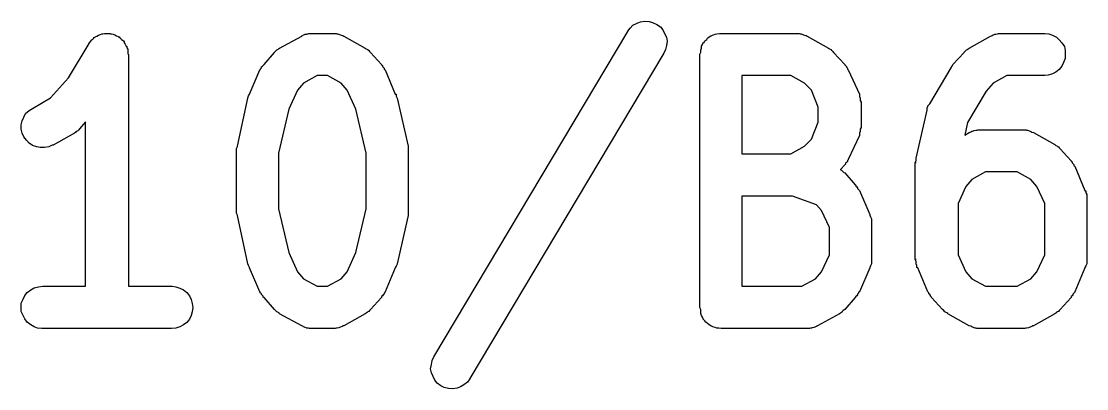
# Model space of a CAD drawing. Header units: millimetres. Extents: x 17 to 402, y -127 to -24.
# Drawn here: x 385.346 to 388.501, y -59.274 to -58.185 of the extents above; entities that cross this region are included whole.
import ezdxf

# ---------------------------------------------------------------- set-up
doc = ezdxf.new("R2010")
doc.units = ezdxf.units.MM
doc.header["$LTSCALE"] = 25.4
doc.layers.add('BLACK', color=7, linetype='CONTINUOUS')

msp = doc.modelspace()

# ---------------------------------------------------------------- linework, layer by layer
at = {"layer": 'BLACK', "linetype": 'Continuous'}
for p, q in [((387.1493, -58.2049), (387.157, -58.1967)), ((387.157, -58.1967), (387.1697, -58.1906)), ((387.1697, -58.1906), (387.1798, -58.1866)), ((387.1798, -58.1866), (387.1925, -58.1848)), ((387.1925, -58.1848), (387.2052, -58.1856)), ((387.2052, -58.1856), (387.2154, -58.1886)), ((387.2154, -58.1886), (387.2281, -58.1939)), ((387.2281, -58.1939), (387.2382, -58.2011)), ((387.2382, -58.2011), (387.2459, -58.2102)), ((385.5593, -58.2356), (385.5618, -58.2325)), ((385.5618, -58.2325), (385.5644, -58.2318)), ((385.5644, -58.2308), (385.5695, -58.2287)), ((385.5644, -58.2318), (385.5644, -58.2308)), ((385.5695, -58.2287), (385.5745, -58.2262)), ((385.5745, -58.2257), (385.5771, -58.2252)), ((385.5745, -58.2262), (385.5745, -58.2257)), ((385.5771, -58.2252), (385.5796, -58.2239)), ((385.5796, -58.2239), (385.5847, -58.2224)), ((385.5847, -58.2224), (385.5872, -58.2221)), ((385.5872, -58.2216), (385.5923, -58.2211)), ((385.5872, -58.2221), (385.5872, -58.2216)), ((385.5923, -58.2211), (385.5974, -58.2206)), ((385.5974, -58.2206), (385.5974, -58.2206)), ((385.5974, -58.2206), (385.5999, -58.2206)), ((385.5999, -58.2206), (385.605, -58.2211)), ((385.605, -58.2211), (385.6101, -58.2214)), ((385.6101, -58.2214), (385.6101, -58.2216)), ((385.6101, -58.2216), (385.6126, -58.2219)), ((385.6126, -58.2219), (385.6177, -58.2232)), ((385.6177, -58.2232), (385.6203, -58.2244)), ((385.6203, -58.2244), (385.6228, -58.2249)), ((385.6228, -58.2249), (385.6228, -58.2254)), ((385.6228, -58.2254), (385.6279, -58.2277)), ((385.6279, -58.2277), (385.633, -58.2295)), ((385.633, -58.2295), (385.633, -58.2305)), ((385.633, -58.2305), (385.6355, -58.2313)), ((385.6355, -58.2313), (385.638, -58.2341)), ((385.638, -58.2341), (385.6406, -58.2369)), ((386.1105, -58.2643), (386.1765, -58.2285)), ((386.1765, -58.228), (386.1791, -58.2267)), ((386.1765, -58.2285), (386.1765, -58.228)), ((386.1791, -58.2267), (386.1816, -58.2252)), ((386.1816, -58.2252), (386.1841, -58.2244)), ((386.1841, -58.2244), (386.1867, -58.2234)), ((386.1867, -58.2234), (386.1918, -58.2226)), ((386.1918, -58.2226), (386.1943, -58.2216)), ((386.1943, -58.2216), (386.1968, -58.2214)), ((386.1968, -58.2214), (386.1994, -58.2209)), ((386.1994, -58.2209), (386.2019, -58.2209)), ((386.2019, -58.2209), (386.207, -58.2206)), ((386.207, -58.2206), (386.2705, -58.2206)), ((386.2705, -58.2206), (386.273, -58.2209)), ((386.2705, -58.2206), (386.2705, -58.2206)), ((386.273, -58.2209), (386.2781, -58.2209)), ((386.2781, -58.2209), (386.2807, -58.2216)), ((386.2807, -58.2216), (386.2832, -58.2219)), ((386.2832, -58.2219), (386.2857, -58.2229)), ((386.2857, -58.2229), (386.2883, -58.2237)), ((386.2883, -58.2237), (386.2908, -58.2247)), ((386.2908, -58.2247), (386.2934, -58.2257)), ((386.2934, -58.2257), (386.2984, -58.2272)), ((386.2984, -58.2272), (386.301, -58.2285)), ((386.301, -58.2285), (386.3645, -58.2643)), ((386.5677, -59.1797), (387.1417, -58.2153)), ((387.1417, -58.2145), (387.1493, -58.2049)), ((387.1417, -58.2153), (387.1417, -58.2145)), ((387.2459, -58.2102), (387.2509, -58.2206)), ((387.2509, -58.2206), (387.256, -58.2323)), ((387.256, -58.2323), (387.2586, -58.2442)), ((387.3754, -58.2384), (387.3779, -58.2346)), ((387.3779, -58.2346), (387.383, -58.231)), ((387.383, -58.2308), (387.3881, -58.228)), ((387.383, -58.231), (387.383, -58.2308)), ((387.383, -58.2308), (387.383, -58.2308)), ((387.3881, -58.228), (387.3957, -58.2252)), ((387.3957, -58.2252), (387.4008, -58.2234)), ((387.3957, -58.2252), (387.3957, -58.2252)), ((387.3957, -58.2252), (387.3957, -58.2252)), ((387.4008, -58.2234), (387.4059, -58.2216)), ((387.4059, -58.2216), (387.4135, -58.2211)), ((387.4059, -58.2216), (387.4059, -58.2216)), ((387.4059, -58.2216), (387.4059, -58.2216)), ((387.4135, -58.2211), (387.4186, -58.2206)), ((387.4186, -58.2206), (387.6421, -58.2206)), ((387.6421, -58.2206), (387.6446, -58.2209)), ((387.6421, -58.2206), (387.6421, -58.2206)), ((387.6446, -58.2209), (387.6497, -58.2209)), ((387.6497, -58.2209), (387.6523, -58.2216)), ((387.6523, -58.2216), (387.6548, -58.2219)), ((387.6548, -58.2219), (387.6573, -58.2229)), ((387.6573, -58.2229), (387.6599, -58.2237)), ((387.6599, -58.2237), (387.6624, -58.2247)), ((387.6624, -58.2247), (387.665, -58.2257)), ((387.665, -58.2257), (387.67, -58.2272)), ((387.67, -58.2272), (387.6726, -58.2285)), ((387.6726, -58.2285), (387.7361, -58.2643)), ((388.1526, -58.2643), (388.2161, -58.2285)), ((388.2161, -58.2285), (388.2187, -58.228)), ((388.2187, -58.228), (388.2212, -58.2267)), ((388.2212, -58.2267), (388.2238, -58.2252)), ((388.2238, -58.2252), (388.2263, -58.2244)), ((388.2263, -58.2244), (388.2288, -58.2234)), ((388.2288, -58.2234), (388.2314, -58.2226)), ((388.2314, -58.2226), (388.2365, -58.2216)), ((388.2365, -58.2216), (388.239, -58.2214)), ((388.239, -58.2214), (388.2415, -58.2209)), ((388.2415, -58.2209), (388.2441, -58.2209)), ((388.2441, -58.2209), (388.2466, -58.2206)), ((388.2466, -58.2206), (388.3762, -58.2206)), ((388.3762, -58.2206), (388.3889, -58.2219)), ((388.3762, -58.2206), (388.3762, -58.2206)), ((388.3889, -58.2219), (388.399, -58.2257)), ((388.399, -58.2257), (388.4117, -58.2315)), ((388.4117, -58.2315), (388.4193, -58.2394)), ((385.4856, -58.3529), (385.5466, -58.2511)), ((385.5466, -58.2491), (385.5491, -58.2478)), ((385.5466, -58.2503), (385.5466, -58.2491)), ((385.5466, -58.2511), (385.5466, -58.2503)), ((385.5491, -58.2478), (385.5517, -58.2442)), ((385.5517, -58.2442), (385.5542, -58.2407)), ((385.5542, -58.2397), (385.5568, -58.2384)), ((385.5542, -58.2407), (385.5542, -58.2397)), ((385.5568, -58.2384), (385.5593, -58.2356)), ((385.6406, -58.2369), (385.6431, -58.2379)), ((385.6431, -58.2379), (385.6431, -58.2389)), ((385.6431, -58.2389), (385.6482, -58.2425)), ((385.6482, -58.2425), (385.6507, -58.246)), ((385.6507, -58.246), (385.6507, -58.2473)), ((385.6507, -58.2473), (385.6507, -58.2486)), ((385.6507, -58.2486), (385.6533, -58.2524)), ((385.6533, -58.2524), (385.6558, -58.2564)), ((385.6558, -58.2564), (385.6558, -58.2579)), ((385.6558, -58.2579), (385.6584, -58.2592)), ((385.6584, -58.2592), (385.6584, -58.2635)), ((385.6584, -58.2635), (385.6609, -58.2679)), ((386.1054, -58.2684), (386.1079, -58.2663)), ((386.1079, -58.2663), (386.1105, -58.2643)), ((386.3645, -58.2643), (386.3645, -58.2646)), ((386.3645, -58.2646), (386.367, -58.2668)), ((386.367, -58.2668), (386.3721, -58.2689)), ((387.256, -58.2564), (387.2535, -58.2684)), ((387.2586, -58.2442), (387.256, -58.2564)), ((387.3576, -58.2701), (387.3602, -58.2643)), ((387.3602, -58.2585), (387.3627, -58.2534)), ((387.3602, -58.2587), (387.3602, -58.2585)), ((387.3602, -58.2643), (387.3602, -58.2587)), ((387.3602, -58.2587), (387.3602, -58.2587)), ((387.3627, -58.2534), (387.3652, -58.248)), ((387.3652, -58.248), (387.3678, -58.248)), ((387.3678, -58.2478), (387.3703, -58.2432)), ((387.3678, -58.248), (387.3678, -58.2478)), ((387.3703, -58.2432), (387.3754, -58.2386)), ((387.3754, -58.2386), (387.3754, -58.2384)), ((387.3754, -58.2386), (387.3754, -58.2386)), ((387.7361, -58.2643), (387.7361, -58.2646)), ((387.7361, -58.2646), (387.7386, -58.2668)), ((387.7386, -58.2668), (387.7437, -58.2689)), ((388.1476, -58.2684), (388.1501, -58.2663)), ((388.1501, -58.2663), (388.1526, -58.2643)), ((388.4193, -58.2394), (388.427, -58.2488)), ((388.427, -58.2488), (388.4346, -58.2597)), ((388.4346, -58.2597), (388.4371, -58.2714)), ((385.6609, -58.2679), (385.6609, -58.2694)), ((385.6609, -58.2694), (385.6609, -58.2709)), ((385.6609, -58.2709), (385.6609, -58.2755)), ((385.6609, -58.2755), (385.6609, -58.28)), ((385.6609, -58.28), (385.6609, -58.2816)), ((385.6609, -58.2816), (385.6634, -58.2831)), ((385.6634, -58.2831), (385.6634, -58.9704)), ((386.0648, -58.3128), (386.0952, -58.277)), ((386.0952, -58.2765), (386.0978, -58.2739)), ((386.0952, -58.277), (386.0952, -58.2765)), ((386.0978, -58.2739), (386.1003, -58.2712)), ((386.1003, -58.2712), (386.1029, -58.2699)), ((386.1029, -58.2699), (386.1054, -58.2684)), ((386.3721, -58.2689), (386.3721, -58.2704)), ((386.3721, -58.2704), (386.3746, -58.2717)), ((386.3746, -58.2717), (386.3772, -58.2745)), ((386.3772, -58.2745), (386.3797, -58.277)), ((386.3797, -58.277), (386.4127, -58.3128)), ((387.2484, -58.2793), (386.6744, -59.2435)), ((387.2535, -58.2684), (387.2484, -58.2793)), ((387.3551, -58.2821), (387.3576, -58.2762)), ((387.3551, -58.2826), (387.3551, -58.2821)), ((387.3551, -58.2831), (387.3551, -58.2826)), ((387.3551, -58.2826), (387.3551, -58.2826)), ((387.3551, -58.2826), (387.3551, -58.2826)), ((387.3551, -59.0332), (387.3551, -58.2831)), ((387.3576, -58.2704), (387.3576, -58.2701)), ((387.3576, -58.2701), (387.3576, -58.2701)), ((387.3576, -58.2762), (387.3576, -58.2704)), ((387.7437, -58.2689), (387.7437, -58.2704)), ((387.7437, -58.2704), (387.7462, -58.2717)), ((387.7462, -58.2717), (387.7488, -58.2745)), ((387.7488, -58.2745), (387.7513, -58.277)), ((387.7513, -58.277), (387.7843, -58.3128)), ((388.1044, -58.3128), (388.1374, -58.277)), ((388.1374, -58.2765), (388.1399, -58.2739)), ((388.1374, -58.277), (388.1374, -58.2765)), ((388.1399, -58.2739), (388.1425, -58.2712)), ((388.1425, -58.2712), (388.145, -58.2699)), ((388.145, -58.2699), (388.1476, -58.2684)), ((388.4371, -58.2955), (388.432, -58.3072)), ((388.4371, -58.2714), (388.4371, -58.2833)), ((388.4371, -58.2833), (388.4371, -58.2955)), ((386.0216, -58.4004), (386.0521, -58.3291)), ((386.0521, -58.3291), (386.0546, -58.3281)), ((386.0546, -58.3255), (386.0571, -58.3227)), ((386.0546, -58.3281), (386.0546, -58.3255)), ((386.0571, -58.3202), (386.0597, -58.3176)), ((386.0571, -58.3227), (386.0571, -58.3202)), ((386.0597, -58.3176), (386.0622, -58.3154)), ((386.0622, -58.3154), (386.0648, -58.3128)), ((386.4127, -58.3128), (386.4127, -58.3136)), ((386.4127, -58.3136), (386.4153, -58.3161)), ((386.4153, -58.3161), (386.4153, -58.3184)), ((386.4153, -58.3184), (386.4178, -58.3209)), ((386.4178, -58.3209), (386.4204, -58.3235)), ((386.4204, -58.3235), (386.4204, -58.3263)), ((386.4204, -58.3263), (386.4229, -58.3291)), ((386.4229, -58.3291), (386.4534, -58.4004)), ((387.7843, -58.3128), (387.7843, -58.3136)), ((387.7843, -58.3136), (387.7869, -58.3161)), ((387.7869, -58.3161), (387.7894, -58.3184)), ((387.7894, -58.3184), (387.7894, -58.3209)), ((387.7894, -58.3209), (387.792, -58.3235)), ((387.792, -58.3235), (387.792, -58.3263)), ((387.792, -58.3263), (387.7945, -58.3291)), ((387.7945, -58.3291), (387.8275, -58.4004)), ((388.0358, -58.4297), (388.0993, -58.3225)), ((388.0993, -58.3217), (388.1018, -58.3174)), ((388.0993, -58.3225), (388.0993, -58.3217)), ((388.1018, -58.3174), (388.1044, -58.3128)), ((388.4193, -58.3273), (388.4092, -58.3352)), ((388.427, -58.3179), (388.4193, -58.3273)), ((388.432, -58.3072), (388.427, -58.3179)), ((385.4323, -58.4121), (385.4856, -58.3529)), ((386.2222, -58.3456), (386.1816, -58.3682)), ((386.2527, -58.3456), (386.2222, -58.3456)), ((386.2934, -58.3682), (386.2527, -58.3456)), ((387.4795, -58.3456), (387.4795, -58.5777)), ((387.6243, -58.3456), (387.4795, -58.3456)), ((387.665, -58.3682), (387.6243, -58.3456)), ((388.2644, -58.3456), (388.2238, -58.3682)), ((388.3762, -58.3456), (388.2644, -58.3456)), ((388.3863, -58.3443), (388.3762, -58.3456)), ((388.399, -58.3408), (388.3863, -58.3443)), ((388.4092, -58.3352), (388.399, -58.3408)), ((386.1638, -58.3888), (386.1384, -58.4457)), ((386.1816, -58.3682), (386.1638, -58.3888)), ((386.3111, -58.3888), (386.2934, -58.3682)), ((386.3365, -58.4457), (386.3111, -58.3888)), ((387.6853, -58.3888), (387.665, -58.3682)), ((387.7056, -58.4393), (387.6853, -58.3888)), ((388.2034, -58.3916), (388.1476, -58.485)), ((388.2238, -58.3682), (388.2034, -58.3916)), ((385.379, -58.4429), (385.4323, -58.4121)), ((385.986, -58.5551), (386.0165, -58.4124)), ((386.0165, -58.4114), (386.019, -58.406)), ((386.0165, -58.4119), (386.0165, -58.4114)), ((386.0165, -58.4124), (386.0165, -58.4119)), ((386.0165, -58.4119), (386.0165, -58.4119)), ((386.0165, -58.4119), (386.0165, -58.4119)), ((386.019, -58.406), (386.0216, -58.4004)), ((386.4534, -58.4004), (386.4534, -58.4007)), ((386.4534, -58.4007), (386.4534, -58.4007)), ((386.4534, -58.4007), (386.4534, -58.4007)), ((386.4534, -58.4007), (386.4559, -58.4012)), ((386.4559, -58.4012), (386.4559, -58.4068)), ((386.4559, -58.4068), (386.4585, -58.4124)), ((386.4585, -58.4124), (386.4915, -58.5551)), ((387.8275, -58.4004), (387.8275, -58.4012)), ((387.8275, -58.4012), (387.8275, -58.4017)), ((387.8275, -58.4017), (387.8275, -58.402)), ((387.8275, -58.402), (387.8275, -58.4076)), ((387.8275, -58.4076), (387.8301, -58.4129)), ((387.8301, -58.4129), (387.8301, -58.4134)), ((387.8301, -58.4134), (387.8301, -58.4136)), ((387.8301, -58.4136), (387.8301, -58.4195)), ((387.8301, -58.4195), (387.8326, -58.4248)), ((385.3586, -58.4586), (385.3688, -58.4497)), ((385.3688, -58.4497), (385.379, -58.4429)), ((386.1384, -58.4457), (386.1079, -58.5757)), ((386.367, -58.5757), (386.3365, -58.4457)), ((387.7056, -58.484), (387.7056, -58.4393)), ((387.8326, -58.4248), (387.8326, -58.4253)), ((387.8326, -58.4253), (387.8326, -58.4258)), ((387.8326, -58.4258), (387.8326, -58.4972)), ((387.9952, -58.5909), (388.0282, -58.4479)), ((388.0282, -58.4406), (388.0307, -58.4383)), ((388.0282, -58.4439), (388.0282, -58.4406)), ((388.0282, -58.4472), (388.0282, -58.4439)), ((388.0282, -58.4479), (388.0282, -58.4472)), ((388.0307, -58.4355), (388.0333, -58.4327)), ((388.0307, -58.4383), (388.0307, -58.4355)), ((388.0333, -58.4327), (388.0358, -58.4297)), ((385.3459, -58.4921), (385.3485, -58.4802)), ((385.3485, -58.4802), (385.3536, -58.4688)), ((385.3536, -58.4688), (385.3586, -58.4586)), ((385.5364, -58.4825), (385.5187, -58.5033)), ((385.5364, -58.9704), (385.5364, -58.4825)), ((387.6853, -58.5343), (387.7056, -58.484)), ((388.1476, -58.485), (388.1399, -58.5224)), ((385.3459, -58.5043), (385.3459, -58.4921)), ((385.3485, -58.5163), (385.3459, -58.5043)), ((385.3536, -58.5274), (385.3485, -58.5163)), ((385.5034, -58.5163), (385.4399, -58.5518)), ((385.506, -58.514), (385.5034, -58.5163)), ((385.5085, -58.5119), (385.506, -58.514)), ((385.511, -58.5104), (385.5085, -58.5119)), ((385.5136, -58.5092), (385.511, -58.5104)), ((385.5161, -58.5064), (385.5136, -58.5092)), ((385.5187, -58.5038), (385.5161, -58.5064)), ((385.5187, -58.5033), (385.5187, -58.5038)), ((387.8301, -58.5112), (387.8275, -58.5165)), ((387.8275, -58.5165), (387.8275, -58.5219)), ((387.8326, -58.4992), (387.8301, -58.5048)), ((387.8301, -58.5048), (387.8301, -58.5104)), ((387.8301, -58.5104), (387.8301, -58.5107)), ((387.8301, -58.5107), (387.8301, -58.5112)), ((387.8326, -58.4972), (387.8326, -58.4982)), ((387.8326, -58.4982), (387.8326, -58.4987)), ((387.8326, -58.4987), (387.8326, -58.4992)), ((388.1399, -58.5224), (388.1526, -58.5142)), ((388.1526, -58.5142), (388.1552, -58.5137)), ((388.1552, -58.5137), (388.1577, -58.5125)), ((388.1577, -58.5125), (388.1603, -58.5109)), ((388.1603, -58.5109), (388.1628, -58.5102)), ((388.1628, -58.5102), (388.1653, -58.5092)), ((388.1653, -58.5092), (388.1679, -58.5084)), ((388.1679, -58.5084), (388.173, -58.5074)), ((388.173, -58.5074), (388.1755, -58.5071)), ((388.1755, -58.5071), (388.178, -58.5066)), ((388.178, -58.5066), (388.1806, -58.5066)), ((388.1806, -58.5066), (388.1831, -58.5064)), ((388.1831, -58.5064), (388.3127, -58.5064)), ((388.3127, -58.5064), (388.3127, -58.5064)), ((388.3127, -58.5064), (388.3152, -58.5066)), ((388.3152, -58.5066), (388.3203, -58.5066)), ((388.3203, -58.5066), (388.3228, -58.5074)), ((388.3228, -58.5074), (388.3254, -58.5076)), ((388.3254, -58.5076), (388.3279, -58.5086)), ((388.3279, -58.5086), (388.3304, -58.5094)), ((388.3304, -58.5094), (388.333, -58.5104)), ((388.333, -58.5104), (388.3355, -58.5112)), ((388.3355, -58.5112), (388.3381, -58.513)), ((388.3381, -58.513), (388.3431, -58.5142)), ((388.3431, -58.5142), (388.4066, -58.55)), ((385.3612, -58.5376), (385.3536, -58.5274)), ((385.3688, -58.546), (385.3612, -58.5376)), ((385.379, -58.5528), (385.3688, -58.546)), ((387.665, -58.5551), (387.6853, -58.5343)), ((387.8275, -58.5229), (387.7945, -58.5942)), ((387.8275, -58.5219), (387.8275, -58.5224)), ((387.8275, -58.5224), (387.8275, -58.5229)), ((388.4066, -58.55), (388.4066, -58.5503)), ((388.4066, -58.5503), (388.4092, -58.5526)), ((385.3917, -58.5574), (385.379, -58.5528)), ((385.4018, -58.5594), (385.3917, -58.5574)), ((385.4145, -58.5594), (385.4018, -58.5594)), ((385.4272, -58.5569), (385.4145, -58.5594)), ((385.4374, -58.5523), (385.4272, -58.5569)), ((385.4399, -58.5518), (385.4374, -58.5523)), ((385.9835, -58.5615), (385.986, -58.5556)), ((385.9835, -58.5673), (385.9835, -58.5615)), ((385.9835, -58.5676), (385.9835, -58.5673)), ((385.9835, -58.5678), (385.9835, -58.5676)), ((385.9835, -58.5688), (385.9835, -58.5678)), ((385.9835, -58.7474), (385.9835, -58.5688)), ((385.986, -58.5554), (385.986, -58.5551)), ((385.986, -58.5556), (385.986, -58.5554)), ((386.1079, -58.5757), (386.1079, -58.7405)), ((386.367, -58.7405), (386.367, -58.5757)), ((386.4915, -58.5551), (386.4915, -58.5559)), ((386.4915, -58.5559), (386.4915, -58.5564)), ((386.4915, -58.5564), (386.4915, -58.5567)), ((386.4915, -58.5567), (386.4915, -58.5625)), ((386.4915, -58.5625), (386.4915, -58.5681)), ((386.4915, -58.5681), (386.4915, -58.5683)), ((386.4915, -58.5683), (386.4915, -58.5688)), ((386.4915, -58.5688), (386.4915, -58.7474)), ((387.4795, -58.5777), (387.6243, -58.5777)), ((387.6243, -58.5777), (387.665, -58.5551)), ((388.4092, -58.5526), (388.4143, -58.5546)), ((388.4143, -58.5546), (388.4143, -58.5561)), ((388.4143, -58.5561), (388.4168, -58.5574)), ((388.4168, -58.5574), (388.4193, -58.5602)), ((388.4193, -58.5602), (388.4219, -58.5627)), ((388.4219, -58.5627), (388.4549, -58.5986)), ((387.7843, -58.6105), (387.7716, -58.624)), ((387.7869, -58.608), (387.7843, -58.6105)), ((387.7894, -58.6029), (387.7869, -58.6054)), ((387.7869, -58.6054), (387.7869, -58.608)), ((387.792, -58.6006), (387.7894, -58.6029)), ((387.7945, -58.595), (387.792, -58.5978)), ((387.792, -58.5978), (387.792, -58.6006)), ((387.7945, -58.5942), (387.7945, -58.595)), ((387.9926, -58.6029), (387.9952, -58.5973)), ((387.9952, -58.6034), (387.9926, -58.6029)), ((387.9926, -58.6036), (387.9952, -58.6034)), ((387.9926, -58.6044), (387.9926, -58.6036)), ((387.9926, -58.8902), (387.9926, -58.6044)), ((387.9952, -58.5912), (387.9952, -58.5909)), ((387.9952, -58.5915), (387.9952, -58.5912)), ((387.9952, -58.5973), (387.9952, -58.5915)), ((388.4549, -58.5986), (388.4549, -58.5991)), ((388.4549, -58.5991), (388.4574, -58.6016)), ((388.4574, -58.6016), (388.4574, -58.6041)), ((388.4574, -58.6041), (388.46, -58.6067)), ((388.46, -58.6067), (388.4625, -58.6092)), ((388.4625, -58.6092), (388.4625, -58.612)), ((388.4625, -58.612), (388.4651, -58.6146)), ((387.7716, -58.624), (387.7716, -58.6247)), ((387.7716, -58.6247), (387.7742, -58.626)), ((387.7742, -58.626), (387.7767, -58.6285)), ((387.7767, -58.6285), (387.7793, -58.6306)), ((387.7793, -58.6306), (387.7818, -58.6326)), ((387.7818, -58.6326), (387.7843, -58.6344)), ((387.7843, -58.6344), (387.8148, -58.6699)), ((388.2009, -58.6313), (388.1603, -58.6539)), ((388.2949, -58.6313), (388.2009, -58.6313)), ((388.3355, -58.6539), (388.2949, -58.6313)), ((388.4651, -58.6146), (388.4955, -58.6862)), ((387.8148, -58.6699), (387.8174, -58.6707)), ((387.8174, -58.6707), (387.8174, -58.6732)), ((387.8174, -58.6732), (387.8199, -58.6755)), ((387.8199, -58.6755), (387.8224, -58.6781)), ((388.1425, -58.6745), (388.1196, -58.7251)), ((388.1603, -58.6539), (388.1425, -58.6745)), ((388.3533, -58.6745), (388.3355, -58.6539)), ((388.3762, -58.7251), (388.3533, -58.6745)), ((387.4795, -58.7027), (387.4795, -58.9704)), ((387.6294, -58.7027), (387.4795, -58.7027)), ((387.7005, -58.7291), (387.6294, -58.7027)), ((387.8224, -58.6781), (387.8224, -58.6806)), ((387.8224, -58.6806), (387.825, -58.6834)), ((387.825, -58.6834), (387.8275, -58.6862)), ((387.8275, -58.6862), (387.858, -58.7576)), ((388.4955, -58.6862), (388.4955, -58.687)), ((388.4955, -58.687), (388.4955, -58.6875)), ((388.4955, -58.6875), (388.4981, -58.6877)), ((388.4981, -58.6877), (388.4981, -58.6933)), ((388.4981, -58.6933), (388.5006, -58.6986)), ((388.5006, -58.6986), (388.5006, -58.6989)), ((388.5006, -58.6989), (388.5006, -58.6994)), ((388.5006, -58.6994), (388.5006, -58.705)), ((388.5006, -58.705), (388.5006, -58.7106)), ((387.7158, -58.7459), (387.7005, -58.7291)), ((388.1196, -58.7251), (388.1196, -58.8769)), ((388.3762, -58.8769), (388.3762, -58.7251)), ((388.5006, -58.7106), (388.5006, -58.7111)), ((388.5006, -58.7111), (388.5006, -58.7116)), ((388.5006, -58.7116), (388.5006, -58.8902)), ((385.9835, -58.7477), (385.9835, -58.7474)), ((385.9835, -58.7479), (385.9835, -58.7477)), ((385.9835, -58.7538), (385.9835, -58.7479)), ((385.986, -58.7593), (385.9835, -58.7538)), ((385.986, -58.7599), (385.986, -58.7593)), ((385.986, -58.7601), (385.986, -58.7599)), ((385.986, -58.7609), (385.986, -58.7601)), ((386.0165, -58.9039), (385.986, -58.7609)), ((386.1079, -58.7405), (386.1384, -58.8703)), ((386.3365, -58.8703), (386.367, -58.7405)), ((386.4915, -58.7609), (386.4585, -58.9039)), ((386.4915, -58.7474), (386.4915, -58.7482)), ((386.4915, -58.7482), (386.4915, -58.7484)), ((386.4915, -58.7484), (386.4915, -58.7489)), ((386.4915, -58.7489), (386.4915, -58.7545)), ((386.4915, -58.7545), (386.4915, -58.7604)), ((386.4915, -58.7604), (386.4915, -58.7606)), ((386.4915, -58.7606), (386.4915, -58.7609)), ((387.7386, -58.7964), (387.7158, -58.7459)), ((387.858, -58.7576), (387.858, -58.7583)), ((387.858, -58.7583), (387.858, -58.7588)), ((387.858, -58.7588), (387.858, -58.7593)), ((387.858, -58.7593), (387.8605, -58.7647)), ((387.8605, -58.7647), (387.8631, -58.77)), ((387.8631, -58.77), (387.8631, -58.7705)), ((387.8631, -58.7705), (387.8631, -58.7708)), ((387.8631, -58.7708), (387.8631, -58.7766)), ((387.7386, -58.8769), (387.7386, -58.7964)), ((387.8631, -58.7766), (387.8631, -58.7822)), ((387.8631, -58.7822), (387.8631, -58.7825)), ((387.8631, -58.7825), (387.8631, -58.783)), ((387.8631, -58.783), (387.8631, -58.8902)), ((386.1384, -58.8703), (386.1638, -58.9272)), ((386.3111, -58.9272), (386.3365, -58.8703)), ((387.7158, -58.9272), (387.7386, -58.8769)), ((387.8631, -58.8902), (387.8631, -58.8912)), ((387.8631, -58.8912), (387.8631, -58.8914)), ((387.8631, -58.8914), (387.8631, -58.8919)), ((387.8631, -58.8919), (387.8631, -58.8975)), ((387.8631, -58.8975), (387.8631, -58.9031)), ((387.9952, -58.8907), (387.9926, -58.8902)), ((387.9926, -58.8912), (387.9952, -58.8907)), ((387.9952, -58.8968), (387.9926, -58.8912)), ((387.9952, -58.9023), (387.9952, -58.8968)), ((388.1196, -58.8769), (388.1425, -58.9272)), ((388.3533, -58.9272), (388.3762, -58.8769)), ((388.5006, -58.8902), (388.5006, -58.8912)), ((388.5006, -58.8912), (388.5006, -58.8914)), ((388.5006, -58.8914), (388.5006, -58.8919)), ((388.5006, -58.8919), (388.5006, -58.8975)), ((388.5006, -58.8975), (388.5006, -58.9031)), ((386.019, -58.9092), (386.0165, -58.9039)), ((386.0216, -58.9148), (386.019, -58.9092)), ((386.0216, -58.9153), (386.0216, -58.9148)), ((386.0216, -58.9156), (386.0216, -58.9153)), ((386.0216, -58.9153), (386.0216, -58.9153)), ((386.0216, -58.9153), (386.0216, -58.9153)), ((386.0521, -58.9872), (386.0216, -58.9156)), ((386.1638, -58.9272), (386.1816, -58.9478)), ((386.2934, -58.9478), (386.3111, -58.9272)), ((386.4534, -58.9156), (386.4229, -58.9872)), ((386.4559, -58.9102), (386.4534, -58.9156)), ((386.4585, -58.9046), (386.4559, -58.9102)), ((386.4585, -58.9039), (386.4585, -58.9041)), ((386.4585, -58.9041), (386.4585, -58.9041)), ((386.4585, -58.9041), (386.4585, -58.9041)), ((386.4585, -58.9041), (386.4585, -58.9046)), ((387.698, -58.9478), (387.7158, -58.9272)), ((387.858, -58.9156), (387.8275, -58.9872)), ((387.8605, -58.9095), (387.858, -58.9148)), ((387.858, -58.9148), (387.858, -58.9153)), ((387.858, -58.9153), (387.858, -58.9156)), ((387.8631, -58.9041), (387.8605, -58.9095)), ((387.8631, -58.9031), (387.8631, -58.9036)), ((387.8631, -58.9036), (387.8631, -58.9041)), ((387.9952, -58.9029), (387.9952, -58.9023)), ((387.9952, -58.9034), (387.9952, -58.9029)), ((387.9977, -58.9087), (387.9952, -58.9034)), ((387.9977, -58.914), (387.9977, -58.9087)), ((387.9977, -58.9145), (387.9977, -58.914)), ((387.9977, -58.9148), (387.9977, -58.9145)), ((388.0002, -58.9156), (387.9977, -58.9148)), ((388.0307, -58.9872), (388.0002, -58.9156)), ((388.1425, -58.9272), (388.1603, -58.9478)), ((388.3355, -58.9478), (388.3533, -58.9272)), ((388.4955, -58.9156), (388.4651, -58.9872)), ((388.4981, -58.9095), (388.4955, -58.9148)), ((388.4955, -58.9148), (388.4955, -58.9153)), ((388.4955, -58.9153), (388.4955, -58.9156)), ((388.5006, -58.9041), (388.4981, -58.9095)), ((388.5006, -58.9031), (388.5006, -58.9036)), ((388.5006, -58.9036), (388.5006, -58.9041)), ((386.1816, -58.9478), (386.2222, -58.9704)), ((386.2527, -58.9704), (386.2934, -58.9478)), ((387.6573, -58.9704), (387.698, -58.9478)), ((388.1603, -58.9478), (388.2009, -58.9704)), ((388.2949, -58.9704), (388.3355, -58.9478)), ((385.3561, -58.9981), (385.3637, -58.9887)), ((385.3637, -58.9887), (385.3739, -58.9811)), ((385.3739, -58.9811), (385.384, -58.9752)), ((385.384, -58.9752), (385.3967, -58.9717)), ((385.3967, -58.9717), (385.4094, -58.9704)), ((385.4094, -58.9704), (385.5364, -58.9704)), ((385.6634, -58.9704), (385.7904, -58.9704)), ((385.7904, -58.9704), (385.793, -58.9704)), ((385.793, -58.9704), (385.8031, -58.9719)), ((385.8031, -58.9719), (385.8158, -58.9755)), ((385.8158, -58.9755), (385.826, -58.9813)), ((385.826, -58.9813), (385.8362, -58.9892)), ((385.8362, -58.9892), (385.8438, -58.9989)), ((386.0546, -58.9897), (386.0521, -58.9872)), ((386.0571, -58.9928), (386.0546, -58.9897)), ((386.2222, -58.9704), (386.2527, -58.9704)), ((386.4229, -58.9879), (386.4204, -58.9905)), ((386.4204, -58.9905), (386.4204, -58.9933)), ((386.4229, -58.9872), (386.4229, -58.9879)), ((387.4795, -58.9704), (387.6573, -58.9704)), ((387.825, -58.9905), (387.8224, -58.9933)), ((387.8275, -58.9872), (387.825, -58.9879)), ((387.825, -58.9879), (387.825, -58.9905)), ((388.0333, -58.9897), (388.0307, -58.9872)), ((388.0333, -58.9928), (388.0333, -58.9897)), ((388.2009, -58.9704), (388.2949, -58.9704)), ((388.4625, -58.9905), (388.46, -58.9933)), ((388.4651, -58.9879), (388.4625, -58.9905)), ((388.4651, -58.9872), (388.4651, -58.9879)), ((385.3459, -59.0205), (385.351, -59.0088)), ((385.3459, -59.0326), (385.3459, -59.0205)), ((385.351, -59.0088), (385.3561, -58.9981)), ((385.8438, -58.9989), (385.8489, -59.0095)), ((385.8489, -59.0095), (385.8514, -59.0212)), ((385.8514, -59.0212), (385.8539, -59.0334)), ((386.0571, -58.9951), (386.0571, -58.9928)), ((386.0597, -58.9976), (386.0571, -58.9951)), ((386.0622, -59.0001), (386.0597, -58.9976)), ((386.0622, -59.0027), (386.0622, -59.0001)), ((386.0648, -59.0032), (386.0622, -59.0027)), ((386.0952, -59.039), (386.0648, -59.0032)), ((386.4127, -59.0032), (386.3797, -59.039)), ((386.4153, -58.9984), (386.4127, -59.0006)), ((386.4127, -59.0006), (386.4127, -59.0032)), ((386.4178, -58.9958), (386.4153, -58.9984)), ((386.4204, -58.9933), (386.4178, -58.9958)), ((387.8148, -59.0032), (387.7843, -59.039)), ((387.8174, -59.0006), (387.8148, -59.0032)), ((387.8199, -58.9984), (387.8174, -59.0006)), ((387.8224, -58.9958), (387.8199, -58.9984)), ((387.8224, -58.9933), (387.8224, -58.9958)), ((388.0358, -58.9951), (388.0333, -58.9928)), ((388.0383, -58.9976), (388.0358, -58.9951)), ((388.0383, -59.0001), (388.0383, -58.9976)), ((388.0409, -59.0027), (388.0383, -59.0001)), ((388.0409, -59.0032), (388.0409, -59.0027)), ((388.0739, -59.039), (388.0409, -59.0032)), ((388.4549, -59.0032), (388.4219, -59.039)), ((388.4574, -58.9984), (388.4549, -59.0006)), ((388.4549, -59.0006), (388.4549, -59.0032)), ((388.46, -58.9958), (388.4574, -58.9984)), ((388.46, -58.9933), (388.46, -58.9958)), ((385.3459, -59.0448), (385.3459, -59.0326)), ((385.351, -59.0565), (385.3459, -59.0448)), ((385.8514, -59.0456), (385.8489, -59.0573)), ((385.8539, -59.0334), (385.8514, -59.0456)), ((386.0978, -59.0415), (386.0952, -59.039)), ((386.1003, -59.0443), (386.0978, -59.0415)), ((386.1029, -59.0456), (386.1003, -59.0443)), ((386.1054, -59.0471), (386.1029, -59.0456)), ((386.1079, -59.0492), (386.1054, -59.0471)), ((386.1105, -59.0514), (386.1079, -59.0492)), ((386.1105, -59.052), (386.1105, -59.0514)), ((386.1765, -59.0875), (386.1105, -59.052)), ((386.3645, -59.052), (386.301, -59.0875)), ((386.367, -59.0497), (386.3645, -59.052)), ((386.3696, -59.0476), (386.367, -59.0497)), ((386.3721, -59.0461), (386.3696, -59.0476)), ((386.3746, -59.0448), (386.3721, -59.0461)), ((386.3772, -59.042), (386.3746, -59.0448)), ((386.3797, -59.0395), (386.3772, -59.042)), ((386.3797, -59.039), (386.3797, -59.0395)), ((387.3576, -59.039), (387.3551, -59.0332)), ((387.3576, -59.0448), (387.3576, -59.039)), ((387.3576, -59.0451), (387.3576, -59.0448)), ((387.3576, -59.0448), (387.3576, -59.0448)), ((387.3576, -59.0509), (387.3576, -59.0451)), ((387.3602, -59.0565), (387.3576, -59.0509)), ((387.7691, -59.052), (387.7031, -59.0875)), ((387.7716, -59.0497), (387.7691, -59.052)), ((387.7742, -59.0476), (387.7716, -59.0497)), ((387.7767, -59.0461), (387.7742, -59.0476)), ((387.7793, -59.042), (387.7767, -59.0448)), ((387.7767, -59.0448), (387.7767, -59.0461)), ((387.7843, -59.0395), (387.7793, -59.042)), ((387.7843, -59.039), (387.7843, -59.0395)), ((388.0764, -59.0415), (388.0739, -59.039)), ((388.079, -59.0443), (388.0764, -59.0415)), ((388.0815, -59.0456), (388.079, -59.0443)), ((388.0815, -59.0471), (388.0815, -59.0456)), ((388.0866, -59.0492), (388.0815, -59.0471)), ((388.0891, -59.0514), (388.0866, -59.0492)), ((388.0891, -59.052), (388.0891, -59.0514)), ((388.1526, -59.0875), (388.0891, -59.052)), ((388.4066, -59.052), (388.3431, -59.0875)), ((388.4092, -59.0497), (388.4066, -59.052)), ((388.4117, -59.0476), (388.4092, -59.0497)), ((388.4143, -59.0461), (388.4117, -59.0476)), ((388.4168, -59.0448), (388.4143, -59.0461)), ((388.4193, -59.042), (388.4168, -59.0448)), ((388.4219, -59.0395), (388.4193, -59.042)), ((388.4219, -59.039), (388.4219, -59.0395)), ((385.3561, -59.0672), (385.351, -59.0565)), ((385.3637, -59.0768), (385.3561, -59.0672)), ((385.3739, -59.0847), (385.3637, -59.0768)), ((385.384, -59.0906), (385.3739, -59.0847)), ((385.826, -59.085), (385.8158, -59.0908)), ((385.8362, -59.0774), (385.826, -59.085)), ((385.8438, -59.068), (385.8362, -59.0774)), ((385.8489, -59.0573), (385.8438, -59.068)), ((387.3602, -59.0568), (387.3602, -59.0565)), ((387.3602, -59.0565), (387.3602, -59.0565)), ((387.3627, -59.0621), (387.3602, -59.0568)), ((387.3652, -59.0672), (387.3627, -59.0621)), ((387.3652, -59.0674), (387.3652, -59.0672)), ((387.3652, -59.0677), (387.3652, -59.0674)), ((387.3703, -59.0723), (387.3652, -59.0677)), ((387.3729, -59.0768), (387.3703, -59.0723)), ((387.3729, -59.0771), (387.3729, -59.0768)), ((387.3729, -59.0768), (387.3729, -59.0768)), ((387.3779, -59.0809), (387.3729, -59.0771)), ((387.383, -59.0847), (387.3779, -59.0809)), ((387.383, -59.085), (387.383, -59.0847)), ((387.383, -59.0847), (387.383, -59.0847)), ((387.3881, -59.0878), (387.383, -59.085)), ((385.3942, -59.0941), (385.384, -59.0906)), ((385.4069, -59.0956), (385.3942, -59.0941)), ((385.4094, -59.0956), (385.4069, -59.0956)), ((385.7904, -59.0956), (385.4094, -59.0956)), ((385.8031, -59.0944), (385.7904, -59.0956)), ((385.8158, -59.0908), (385.8031, -59.0944)), ((386.1791, -59.0888), (386.1765, -59.0875)), ((386.1816, -59.0906), (386.1791, -59.0888)), ((386.1841, -59.0913), (386.1816, -59.0906)), ((386.1867, -59.0923), (386.1841, -59.0913)), ((386.1892, -59.0931), (386.1867, -59.0923)), ((386.1918, -59.0941), (386.1892, -59.0931)), ((386.1968, -59.0944), (386.1918, -59.0941)), ((386.1994, -59.0951), (386.1968, -59.0944)), ((386.2019, -59.0951), (386.1994, -59.0951)), ((386.2045, -59.0956), (386.2019, -59.0951)), ((386.207, -59.0956), (386.2045, -59.0956)), ((386.2705, -59.0956), (386.207, -59.0956)), ((386.273, -59.0951), (386.2705, -59.0956)), ((386.2756, -59.0951), (386.273, -59.0951)), ((386.2781, -59.0946), (386.2756, -59.0951)), ((386.2807, -59.0944), (386.2781, -59.0946)), ((386.2857, -59.0934), (386.2807, -59.0944)), ((386.2883, -59.0928), (386.2857, -59.0934)), ((386.2908, -59.0916), (386.2883, -59.0928)), ((386.2934, -59.0908), (386.2908, -59.0916)), ((386.2959, -59.0893), (386.2934, -59.0908)), ((386.2984, -59.088), (386.2959, -59.0893)), ((386.301, -59.0875), (386.2984, -59.088)), ((387.3932, -59.0906), (387.3881, -59.0878)), ((387.4008, -59.0923), (387.3932, -59.0906)), ((387.3932, -59.0906), (387.3932, -59.0906)), ((387.3932, -59.0906), (387.3932, -59.0906)), ((387.4059, -59.0941), (387.4008, -59.0923)), ((387.4059, -59.0944), (387.4059, -59.0941)), ((387.4059, -59.0941), (387.4059, -59.0941)), ((387.411, -59.0949), (387.4059, -59.0944)), ((387.4186, -59.0956), (387.411, -59.0949)), ((387.6726, -59.0956), (387.4186, -59.0956)), ((387.4186, -59.0956), (387.4186, -59.0956)), ((387.4186, -59.0956), (387.4186, -59.0956)), ((387.4186, -59.0956), (387.4186, -59.0956)), ((387.4186, -59.0956), (387.4186, -59.0956)), ((387.6777, -59.0951), (387.6726, -59.0956)), ((387.6802, -59.0951), (387.6777, -59.0951)), ((387.6827, -59.0946), (387.6802, -59.0951)), ((387.6853, -59.0944), (387.6827, -59.0946)), ((387.6878, -59.0934), (387.6853, -59.0944)), ((387.6929, -59.0928), (387.6878, -59.0934)), ((387.6954, -59.0916), (387.6929, -59.0928)), ((387.698, -59.0908), (387.6954, -59.0916)), ((387.7005, -59.0893), (387.698, -59.0908)), ((387.7031, -59.088), (387.7005, -59.0893)), ((387.7031, -59.0875), (387.7031, -59.088)), ((388.1577, -59.0888), (388.1526, -59.0875)), ((388.1603, -59.0906), (388.1577, -59.0888)), ((388.1628, -59.0913), (388.1603, -59.0906)), ((388.1653, -59.0923), (388.1628, -59.0913)), ((388.1679, -59.0931), (388.1653, -59.0923)), ((388.1704, -59.0941), (388.1679, -59.0931)), ((388.173, -59.0944), (388.1704, -59.0941)), ((388.1755, -59.0951), (388.173, -59.0944)), ((388.1806, -59.0951), (388.1755, -59.0951)), ((388.1831, -59.0956), (388.1806, -59.0951)), ((388.3127, -59.0956), (388.1831, -59.0956)), ((388.1831, -59.0956), (388.1831, -59.0956)), ((388.3152, -59.0951), (388.3127, -59.0956)), ((388.3177, -59.0951), (388.3152, -59.0951)), ((388.3203, -59.0946), (388.3177, -59.0951)), ((388.3228, -59.0944), (388.3203, -59.0946)), ((388.3279, -59.0934), (388.3228, -59.0944)), ((388.3304, -59.0928), (388.3279, -59.0934)), ((388.333, -59.0916), (388.3304, -59.0928)), ((388.3355, -59.0908), (388.333, -59.0916)), ((388.3381, -59.0893), (388.3355, -59.0908)), ((388.3406, -59.088), (388.3381, -59.0893)), ((388.3431, -59.0875), (388.3406, -59.088)), ((386.5626, -59.1906), (386.5677, -59.1797)), ((386.5575, -59.2148), (386.5601, -59.2026)), ((386.5601, -59.2026), (386.5626, -59.1906)), ((386.5601, -59.2267), (386.5575, -59.2148)), ((386.5651, -59.2381), (386.5601, -59.2267)), ((386.5702, -59.2488), (386.5651, -59.2381)), ((386.6744, -59.2442), (386.6667, -59.2541)), ((386.6744, -59.2435), (386.6744, -59.2442)), ((386.5778, -59.2577), (386.5702, -59.2488)), ((386.588, -59.2651), (386.5778, -59.2577)), ((386.5982, -59.2704), (386.588, -59.2651)), ((386.6109, -59.2734), (386.5982, -59.2704)), ((386.6236, -59.2739), (386.6109, -59.2734)), ((386.6363, -59.2724), (386.6236, -59.2739)), ((386.6464, -59.2684), (386.6363, -59.2724)), ((386.6566, -59.2623), (386.6464, -59.2684)), ((386.6667, -59.2541), (386.6566, -59.2623))]:
    msp.add_line(p, q, dxfattribs=at)

doc.saveas('drawing.dxf')
